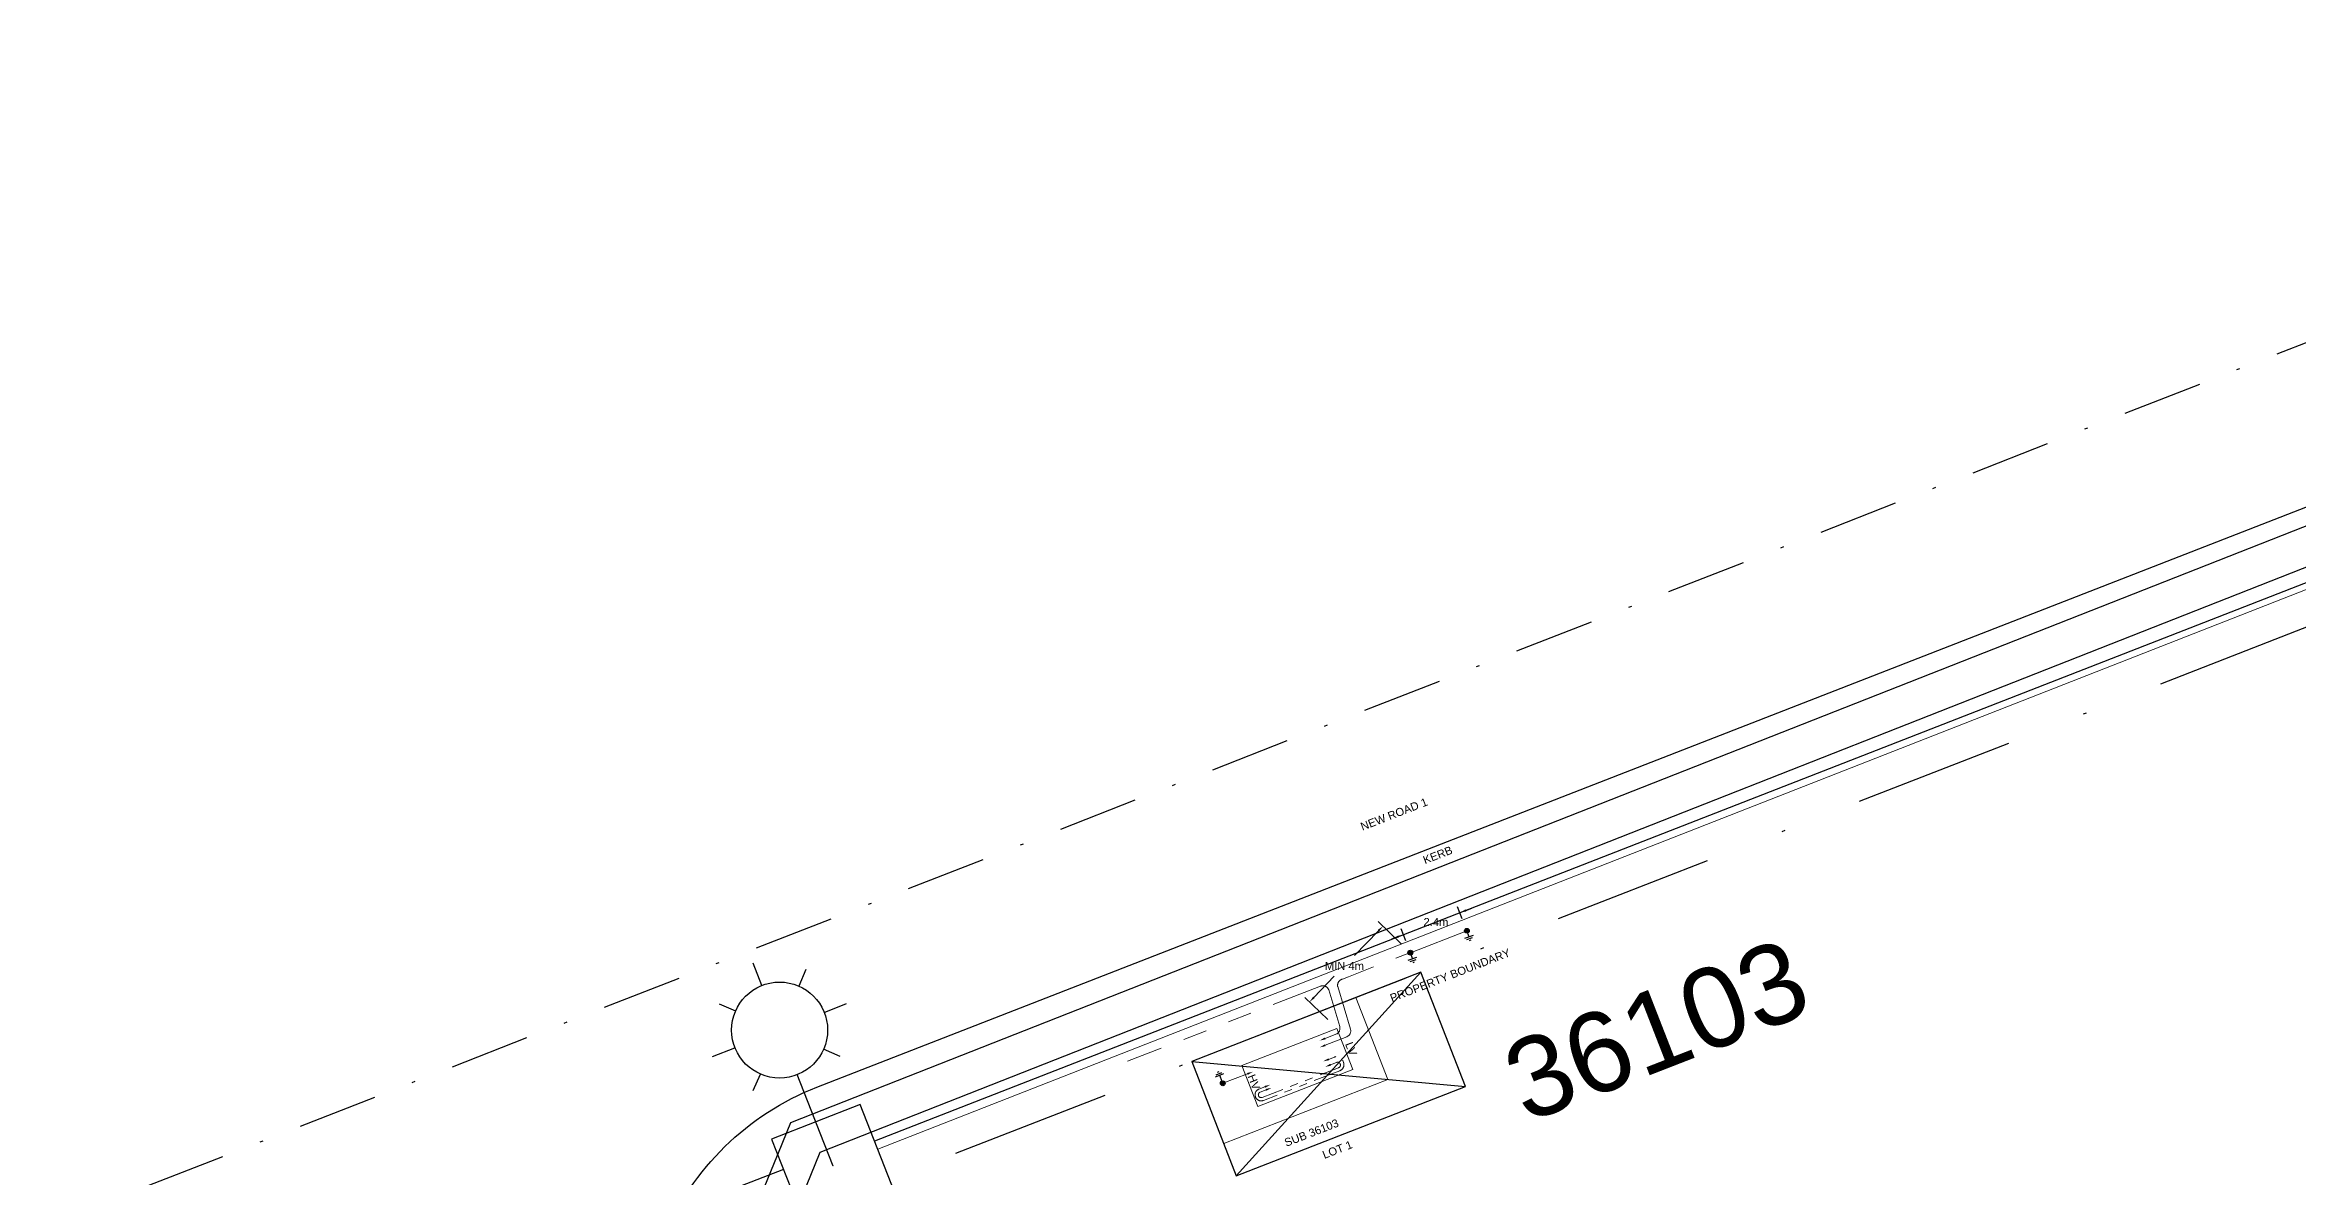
# Model space of a CAD drawing. Header units: metres. Extents: x 301589 to 305563, y 6268713 to 6270518.
# Drawn here: x 304385.5 to 304455.8, y 6269706.3 to 6269741.7 of the extents above; entities that cross this region are included whole.
import ezdxf
from ezdxf.enums import TextEntityAlignment as Align

# ---------------------------------------------------------------- set-up
doc = ezdxf.new("R2010")
doc.units = ezdxf.units.M
for name, pattern in [('DASHDOT2', [0.5, 0.25, -0.125, 0, -0.125]), ('DASHDOTX2', [2, 1, -0.5, 0, -0.5]), ('DASHED', [0.75, 0.5, -0.25]), ('IECLTRLV', [6.5, 5, -1.5]), ('PHANTOM2', [1.25, 0.625, -0.125, 0.125, -0.125, 0.125, -0.125])]:
    doc.linetypes.add(name, pattern=pattern)
doc.layers.get('0').update_dxf_attribs({"color": 6})
for name, color, linetype in [('_User Miscellaneous1', 7, 'Continuous'), ('_User Miscellaneous2', 7, 'Continuous'), ('_User Miscellaneous3', 7, 'Continuous'), ('_User Miscellaneous4', 7, 'Continuous'), ('_User Miscellaneous5', 7, 'Continuous'), ('_User Miscellaneous6', 7, 'Continuous'), ('_User Miscellaneous7', 7, 'Continuous'), ('_User_SL_Exist', 7, 'Continuous'), ('Equip_SP_SL_NEW', 2, 'Continuous'), ('Notes', 7, 'Continuous'), ('Sub_SP_NEW', 2, 'Continuous'), ('SupportsUG_SP_LV_SL_NEW', 2, 'Continuous')]:
    doc.layers.add(name, color=color, linetype=linetype)
doc.layers.add('Trench_SP_NEW', color=7, linetype='IECLTRLV', lineweight=20)
doc.styles.add('POLE_LABEL', font='arial.ttf')
doc.styles.add('SL_LABEL', font='arial.ttf')
doc.styles.get("Standard").update_dxf_attribs({"font": 'arial.ttf'})
doc.linetypes.add('Cable 4', pattern='A,5.25,-0.1,["o",Standard,S=2,R=0,X=1.2,Y=-0.7],-4', length=9.35)
doc.linetypes.add('IE Trench HV', pattern='A,7,-0.2,["/",Standard,S=3,R=0,X=0.6,Y=-1.4],-2.5', length=9.7)
doc.dimstyles.get("Standard").update_dxf_attribs({"dimtxt": 0.18, "dimasz": 0.18, "dimexe": 0.18, "dimexo": 0.0625, "dimgap": 0.09, "dimtad": 0, "dimtih": 1, "dimtoh": 1, "dimdec": 4, "dimzin": 0, "dimdsep": 46, "dimtxsty": 'Standard', "dimcen": 0.09, "dimadec": 0, "dimazin": 0, "dimtfac": 1, "dimtdec": 4, "dimtofl": 0, "dimtmove": 0, "dimatfit": 3, "dimfxl": 1, "dimtolj": 1, "dimtzin": 0, "dimarcsym": 0})

# ---------------------------------------------------------------- blocks, each defined once
blk = doc.blocks.new('SUB_PADMOUNT_NEW')
for p, q in [((-3.84, 1.92), (3.84, -1.92)), ((3.84, 1.92), (-3.84, -1.92))]:
    blk.add_line(p, q)
blk.add_lwpolyline([(-3.84, -1.92), (3.84, -1.92), (3.84, 1.92), (-3.84, 1.92)], close=True)
for tag, height, flags, p in [('ASSET_NUM', 2.5, 8, (2, 2)), ('STREET_CODE', 0.2, 9, (1.5, 0)), ('OPERATING_VOLTAGE', 0.2, 9, (1.5, -0.4)), ('ORIENTATION', 0.2, 9, (1.5, -0.6)), ('OWNED_BY', 0.2, 9, (1.5, -0.8)), ('NO_PHASES', 0.2, 9, (1.5, -0.2)), ('OPERATED_BY', 0.2, 9, (1.5, -1)), ('CONSTRUCTED_VOLTAGE', 0.2, 9, (1.5, -1.4)), ('MAINTAINED_BY', 0.2, 9, (1.5, -1.2)), ('SECONDARY_VOLTAGE', 0.2, 9, (1.5, -1.6)), ('STATE', 0.2, 9, (1.5, -1.8)), ('SUBSTATION_TYPE', 0.2, 9, (1.5, -2.2)), ('PARENT', 0.2, 9, (1.5, -2)), ('SUBURB', 0.2, 9, (1.5, -2.8)), ('USAGE', 0.2, 9, (1.5, -2.4)), ('LEGEND', 0.2, 9, (1.5, -2.6)), ('Z', 0.2, 1, (1.5, -3.6)), ('STREETNAME', 0.2, 9, (1.5, -3)), ('LOCATION', 0.2, 9, (1.5, -3.2)), ('NOTES', 0.2, 9, (1.5, -3.4))]:
    blk.add_attdef(tag, text='', height=height, dxfattribs=dict(flags=flags)).set_placement(p, align=Align.MIDDLE_LEFT)
blk = doc.blocks.new('m4')
at = {"layer": 'Notes', "color": 7, "linetype": 'Continuous'}
for points in [[(0, -1.95), (0, 0)], [(-1.43, -1.95), (1.43, -1.95)], [(-0.95, -2.52), (0.95, -2.52)], [(-0.24, -3.09), (0.24, -3.09)]]:
    blk.add_lwpolyline(points, dxfattribs=at)
blk = doc.blocks.new('*D91')
at = {"layer": '_User Miscellaneous6', "color": 0, "linetype": 'Continuous', "lineweight": -2, "transparency": 16777216}
for p, q in [((304427.126, 6269713.983), (304426.376, 6269713.209)), ((304427.834, 6269713.576), (304427.121, 6269714.266)), ((304425.11, 6269711.901), (304425.746, 6269712.559)), ((304425.54, 6269711.206), (304424.827, 6269711.897))]:
    blk.add_line(p, q, dxfattribs=at)
at = {"layer": '_User Miscellaneous6', "color": 0, "linetype": 'Continuous', "lineweight": 0, "transparency": 16777216}
for points in [[(304427.102, 6269714.006), (304427.149, 6269713.96), (304427.265, 6269714.127)], [(304425.086, 6269711.924), (304425.134, 6269711.878), (304424.971, 6269711.758)]]:
    blk.add_solid(points, dxfattribs=at)
at = {"layer": 'Defpoints', "color": 0, "linetype": 'Continuous', "lineweight": 0, "transparency": 16777216}
for p in [(304427.265, 6269714.127), (304428.121, 6269713.297), (304425.827, 6269710.928)]:
    blk.add_point(p, dxfattribs=at)
at = {"layer": '_User Miscellaneous6', "color": 0, "linetype": 'Continuous', "lineweight": 0, "transparency": 16777216, "insert": (304426.061, 6269712.884), "char_height": 0.25, "attachment_point": 5}
blk.add_mtext('\\A1;MIN 4m', dxfattribs=at)
blk = doc.blocks.new('*D92')
at = {"layer": '_User Miscellaneous6', "color": 0, "linetype": 'Continuous', "lineweight": -2, "transparency": 16777216}
for p, q in [((304429.743, 6269714.355), (304429.597, 6269714.731)), ((304429.856, 6269714.617), (304430.042, 6269714.689)), ((304427.717, 6269713.787), (304427.53, 6269713.715)), ((304427.977, 6269713.67), (304427.831, 6269714.046))]:
    blk.add_line(p, q, dxfattribs=at)
at = {"layer": '_User Miscellaneous6', "color": 0, "linetype": 'Continuous', "transparency": 16777216}
for points in [[(304429.844, 6269714.648), (304429.868, 6269714.586), (304429.669, 6269714.544)], [(304427.705, 6269713.818), (304427.729, 6269713.756), (304427.903, 6269713.859)]]:
    blk.add_solid(points, dxfattribs=at)
at = {"layer": 'Defpoints', "color": 0, "linetype": 'Continuous', "transparency": 16777216}
for p in [(304429.669, 6269714.544), (304429.887, 6269713.982), (304428.121, 6269713.297)]:
    blk.add_point(p, dxfattribs=at)
at = {"layer": '_User Miscellaneous6', "color": 0, "linetype": 'Continuous', "lineweight": 0, "transparency": 16777216, "insert": (304428.92, 6269714.254), "char_height": 0.25, "attachment_point": 5}
blk.add_mtext('\\A1;2.4m', dxfattribs=at)
blk = doc.blocks.new('COLUMN_NEW')
for tag, height, flags, p in [('ASSET_NUM', 2.5, 8, (2, 2)), ('STREETNAME', 0.2, 9, (1.5, -2)), ('LOCATION', 0.2, 9, (1.5, -2.2)), ('Z', 0.2, 1, (1.5, -2.8)), ('NOTES', 0.2, 9, (1.5, -2.4)), ('LABEL_ALIGNMENT', 0.2, 9, (1.5, -2.6))]:
    blk.add_attdef(tag, text='', height=height, dxfattribs=dict(flags=flags)).set_placement(p, align=Align.MIDDLE_LEFT)
blk.add_wipeout([(-1.485, -1.485), (1.485, -1.485), (1.485, 1.485), (-1.485, 1.485)])
at = {"lineweight": -3}
blk.add_lwpolyline([(-1.485, -1.485), (1.485, -1.485), (1.485, 1.485), (-1.485, 1.485)], close=True, dxfattribs=at)
at = {"style": 'POLE_LABEL', "flags": 9}
blk.add_attdef('STRUCTURE_PLANT_NUMBER', text='', height=0.2, dxfattribs=at).set_placement((1.5, 0.242), align=Align.MIDDLE_LEFT)
at = {"flags": 9}
for tag, p in [('STREET_CODE', (1.5, 0)), ('OWNED_BY', (1.5, -0.4)), ('OPERATED_BY', (1.5, -0.6)), ('COLUMN_TYPE', (1.5, -0.2)), ('MAINTAINED_BY', (1.5, -0.8)), ('STATE', (1.5, -1)), ('USAGE', (1.5, -1.2)), ('LEGEND', (1.5, -1.4)), ('SUBURB', (1.5, -1.8)), ('PARENT', (1.5, -1.6))]:
    blk.add_attdef(tag, text='', height=0.2, dxfattribs=at).set_placement(p, align=Align.MIDDLE_LEFT)
blk = doc.blocks.new('*U117')
for p, q in [((-2.228, 5.642), (-2.503, 6.34)), ((-0.856, 6.139), (-1.08, 5.623)), ((-3.569, 5.068), (-3.053, 4.844)), ((-0.282, 4.798), (0.416, 5.073)), ((-3.77, 3.421), (-3.072, 3.696)), ((0.215, 3.426), (-0.301, 3.65)), ((-2.498, 2.355), (-2.274, 2.871)), ((0, 0), (-1.127, 2.855)), ((0, 0), (0, 0))]:
    blk.add_line(p, q)
blk.add_circle((-1.677, 4.247), 1.5)
at = {"style": 'SL_LABEL'}
for tag, height, flags, p in [('ASSET_NUM', 2.5, 8, (2, 2)), ('STREET_CODE', 0.2, 9, (0, -0.2))]:
    blk.add_attdef(tag, text='', height=height, dxfattribs=dict(at, flags=flags)).set_placement(p, align=Align.MIDDLE_LEFT)
for tag, p, flags in [('Z', (0, 0), 1), ('OPERATED_BY', (0, -9.607), 9)]:
    blk.add_attdef(tag, p, '', height=0.2, dxfattribs=dict(flags=flags))
for tag, height, flags, p in [('CONSTRUCTED_VOLTAGE', 0.2, 9, (0, -0.4)), ('CONTROL_TYPE', 0.2, 9, (0, -0.6)), ('LANTERN_PURPOSE', 0.2, 9, (0, -0.8)), ('OPERATING_VOLTAGE', 0.2, 9, (0, -1.4)), ('LANTERN_TYPE', 0.2, 9, (0, -1)), ('NO_PHASES', 0.2, 9, (0, -1.2)), ('ORIENTATION', 0.2, 9, (0, -1.6)), ('OWNED_BY', 0.2, 9, (0, -1.8)), ('STATE', 0.2, 9, (0, -2)), ('USAGE', 0.2, 9, (0, -2.2)), ('LNUMBER', 2.5, 8, (1.2, -2.8)), ('CEXIST', 0.2, 9, (0, -2.4)), ('CNEW', 0.2, 9, (0, -2.6)), ('CNUMBER', 0.2, 9, (0, -2.8)), ('CREMOVE', 0.2, 9, (0, -3)), ('CREPLACE', 0.2, 9, (0, -3.2)), ('LKINGHEIGHT', 0.2, 9, (0, -3.4)), ('LBRACKET', 0.2, 9, (0, -3.6)), ('LBRACKETVOCAB', 0.2, 9, (0, -3.8)), ('LCATEGORY', 0.2, 9, (0, -4)), ('LCHARGE1', 0.2, 9, (0, -4.2)), ('LCHARGE1PERCENT', 0.2, 9, (0, -4.4)), ('LCHARGE2', 0.2, 9, (0, -4.6)), ('LCHARGE2PERCENT', 0.2, 9, (0, -4.8)), ('LCHARGE3', 0.2, 9, (0, -5)), ('LCHARGE3PERCENT', 0.2, 9, (0, -5.2)), ('LEXIST', 0.2, 9, (0, -5.4)), ('LLAMP', 0.2, 9, (0, -5.6)), ('LLAMPVOCAB', 0.2, 9, (0, -5.8)), ('LMAST', 0.2, 9, (0, -6)), ('LMASTVOCAB', 0.2, 9, (0, -6.2)), ('LNEW', 0.2, 9, (0, -6.4)), ('LANTNUMBER', 0.2, 9, (0, -6.6)), ('LOUTREACH', 0.2, 9, (0, -7)), ('LOUTREACHVOCAB', 0.2, 9, (0, -7.2)), ('LRATECODE', 0.2, 9, (0, -7.4)), ('LREMOVE', 0.2, 9, (0, -7.6)), ('LREPLACE', 0.2, 9, (0, -7.8)), ('LTYPE', 0.2, 9, (0, -8)), ('LTYPEVOCAB', 0.2, 9, (0, -8.2)), ('LEGEND', 0.2, 9, (0, -8.4)), ('SUBURB', 0.2, 9, (0, -8.6)), ('STREETNAME', 0.2, 9, (0, -8.8)), ('LOCATION', 0.2, 9, (0, -9)), ('NOTES', 0.2, 9, (0, -9.2)), ('MAINTAINED_BY', 0.2, 9, (0, -9.863))]:
    blk.add_attdef(tag, text='', height=height, dxfattribs=dict(flags=flags)).set_placement(p, align=Align.MIDDLE_LEFT)

msp = doc.modelspace()

# ---------------------------------------------------------------- hatches: boundary and pattern name
at = {"layer": '_User Miscellaneous6'}
h = msp.add_hatch(color=256, dxfattribs=at)
edge = h.paths.add_edge_path()
edge.add_arc((304429.887, 6269713.982), 0.0744, -248.37779, 111.62221)
h = msp.add_hatch(color=256, dxfattribs=at)
edge = h.paths.add_edge_path()
edge.add_arc((304428.121, 6269713.297), 0.0744, -248.37779, 111.62221)
h = msp.add_hatch(color=256, dxfattribs=at)
edge = h.paths.add_edge_path()
edge.add_arc((304422.261, 6269709.215), 0.0744, -68.71112, 291.28888, ccw=False)

# ---------------------------------------------------------------- linework, layer by layer
at = {"layer": '_User Miscellaneous1', "color": 1, "linetype": 'DASHDOT2', "ltscale": 10, "flags": 128}
msp.add_lwpolyline([(304479.892, 6269741.655), (304505.67, 6269683.99), (304349.291, 6269622.884), (304338.368, 6269618.616), (304209.389, 6269568.217), (304209.389, 6269568.217), (304176.396, 6269623.063), (304315.405, 6269677.381), (304326.328, 6269681.65)], close=True, dxfattribs=at)
at = {"layer": '_User Miscellaneous1', "color": 8, "linetype": 'DASHDOTX2', "ltscale": 5, "flags": 128}
msp.add_lwpolyline([(304428.432, 6269653.556), (304408, 6269699.362), (304410.622, 6269705.744), (304471.318, 6269729.395), (304478.014, 6269726.644), (304498.325, 6269681.12)], dxfattribs=at)
at = {"layer": '_User Miscellaneous4', "color": 8, "flags": 128}
msp.add_lwpolyline([(304425.064, 6269652.515), (304404.904, 6269697.712, -0.428342), (304409.58, 6269709.094), (304458.495, 6269728.154), (304470.266, 6269732.741, -0.400194), (304481.114, 6269728.284), (304501.44, 6269682.728)], format="xyb", dxfattribs=at)
at = {"layer": '_User Miscellaneous5', "linetype": 'Continuous', "lineweight": 0, "ltscale": 5, "flags": 128}
msp.add_lwpolyline([(304421.291, 6269709.901), (304422.291, 6269707.337), (304427.416, 6269709.333), (304426.414, 6269711.897), (304421.291, 6269709.901)], dxfattribs=at)
at = {"layer": '_User Miscellaneous5', "color": 7, "linetype": 'Continuous', "lineweight": 0, "flags": 128}
msp.add_lwpolyline([(304423.352, 6269708.493), (304426.325, 6269709.651), (304425.827, 6269710.928), (304422.855, 6269709.768), (304423.352, 6269708.493)], dxfattribs=at)
at = {"layer": '_User Miscellaneous6', "linetype": 'DASHED', "lineweight": 0, "ltscale": 5, "flags": 128}
msp.add_lwpolyline([(304429.887, 6269713.982), (304428.123, 6269713.292)], dxfattribs=at)
at = {"layer": '_User Miscellaneous6', "linetype": 'PHANTOM2', "lineweight": 0, "ltscale": 6, "flags": 128}
for points in [[(304429.956, 6269714.01), (304429.887, 6269713.982)], [(304428.19, 6269713.325), (304428.121, 6269713.297)]]:
    msp.add_lwpolyline(points, dxfattribs=at)
for points in [[(304425.465, 6269710.406), (304426.132, 6269710.666, 0.391169), (304426.251, 6269710.91), (304425.853, 6269712.235, -0.414214), (304426.006, 6269712.473), (304426.19, 6269712.545), (304428.121, 6269713.297)], [(304425.463, 6269710.618), (304425.796, 6269710.748, 0.391169), (304425.915, 6269710.992), (304425.571, 6269712.137), (304425.571, 6269712.137, 0.414214), (304425.312, 6269712.251), (304425.312, 6269712.251), (304419.286, 6269709.903)]]:
    msp.add_lwpolyline(points, format="xyb", dxfattribs=at)
at = {"layer": '_User Miscellaneous6', "linetype": 'PHANTOM2', "lineweight": 0, "ltscale": 2, "flags": 128}
for points in [[(304423.573, 6269709.103), (304423.392, 6269709.033, 1), (304423.53, 6269708.678), (304425.918, 6269709.608, 0.414214), (304426.033, 6269709.869), (304426.012, 6269709.923, 0.414214), (304425.753, 6269710.037), (304425.483, 6269709.932)], [(304423.698, 6269709.042), (304423.429, 6269708.938, 1), (304423.493, 6269708.773), (304425.881, 6269709.703, 1), (304425.817, 6269709.868), (304425.548, 6269709.763)]]:
    msp.add_lwpolyline(points, format="xyb", dxfattribs=at)
msp.add_lwpolyline([(304423.031, 6269709.509), (304422.261, 6269709.215)], dxfattribs=at)
at = {"layer": '_User Miscellaneous6'}
for centre in [(304429.887, 6269713.982), (304428.121, 6269713.297), (304422.261, 6269709.215)]:
    msp.add_circle(centre, 0.0744, dxfattribs=at)
for points in [[(304425.451, 6269710.647), (304425.288, 6269710.55), (304425.474, 6269710.589)], [(304425.454, 6269710.435), (304425.29, 6269710.338), (304425.476, 6269710.377)], [(304423.042, 6269709.48), (304423.206, 6269709.577), (304423.02, 6269709.538)], [(304425.559, 6269709.995), (304425.395, 6269709.898), (304425.581, 6269709.937)], [(304425.647, 6269709.768), (304425.461, 6269709.729), (304425.624, 6269709.826)], [(304423.585, 6269709.074), (304423.748, 6269709.171), (304423.562, 6269709.132)], [(304423.622, 6269708.979), (304423.785, 6269709.076), (304423.599, 6269709.037)]]:
    msp.add_solid(points, dxfattribs=at)
at = {"layer": 'Trench_SP_NEW', "linetype": 'IE Trench HV', "flags": 128}
msp.add_lwpolyline([(304411.485, 6269707.153), (304411.485, 6269707.153), (304411.485, 6269707.153), (304469.563, 6269729.915)], dxfattribs=at)

# ---------------------------------------------------------------- block references
at = {"layer": '_User Miscellaneous6', "zscale": 0.1}
for p, xscale, yscale, rotation in [((304429.889, 6269713.978), 0.1, 0.1, 19.87853473814625), ((304428.123, 6269713.293), 0.1, 0.1, 19.87853473814625), ((304422.234, 6269709.284), -0.09999999999999999, 0.09999999999999999, 201.288879486145)]:
    msp.add_blockref('m4', p, dxfattribs=dict(at, xscale=xscale, yscale=yscale, rotation=rotation))
at = {"layer": 'Sub_SP_NEW'}
ref = msp.add_blockref('SUB_PADMOUNT_NEW', (304425.566, 6269709.506), dxfattribs=dict(at, rotation=21.28887948596145))
ref.add_attrib('ASSET_NUM', '36103', dxfattribs={"layer": '0', "height": 2.5, "rotation": 21.28888}).set_placement((304431.277, 6269709.125), align=Align.MIDDLE_LEFT)

# ---------------------------------------------------------------- texts
at = {"layer": '_User Miscellaneous6', "linetype": 'PHANTOM2', "lineweight": 0, "ltscale": 2, "char_height": 0.25, "attachment_point": 5}
for s, width, insert, rotation in [('KERB', 3.99738, (304428.976, 6269716.349), 21.28888), ('PROPERTY BOUNDARY', 3.99738, (304429.364, 6269712.589), 21.28888), ('LV', 0.45425, (304426.272, 6269710.291), 291.28888), ('HV', 0.45425, (304423.237, 6269709.255), 291.28888), ('SUB 36103', 2.33403, (304425.033, 6269707.669), 21.28888), ('LOT 1', 0.95612, (304425.842, 6269707.142), 21.28888)]:
    msp.add_mtext_dynamic_manual_height_columns(s, width=width, gutter_width=4, heights=[0], dxfattribs=dict(at, insert=insert, rotation=rotation))
at = {"layer": '_User Miscellaneous7', "linetype": 'PHANTOM2', "lineweight": 0, "ltscale": 2, "insert": (304427.611, 6269717.622), "char_height": 0.25, "width": 3.99738, "attachment_point": 5, "rotation": 21.28888}
msp.add_mtext('NEW ROAD 1', dxfattribs=at)

# ---------------------------------------------------------------- dimensions: what is measured, and where the dimension line sits
at = {"layer": '_User Miscellaneous6', "linetype": 'Continuous', "lineweight": 0}
for base, p1, p2, angle, text, picture, middle in [((304429.669, 6269714.544), (304428.121, 6269713.297), (304429.887, 6269713.982), 21.19854, '2.4m', '*D92', (304428.92, 6269714.254)), ((304427.265, 6269714.127), (304425.827, 6269710.928), (304428.121, 6269713.297), 45.92407, 'MIN 4m', '*D91', (304426.061, 6269712.884))]:
    dim = msp.add_linear_dim(base=base, p1=p1, p2=p2, angle=angle, text=text, dimstyle='Standard', override={"dimscale": 0.2, "dimtxt": 1.25, "dimasz": 1, "dimexe": 1, "dimexo": 2, "dimgap": 1, "dimdec": 2, "dimcen": 0.45}, dxfattribs=at)
    dim.commit()
    dim.dimension.update_dxf_attribs({"geometry": picture, "text_midpoint": middle, "dimtype": 161})

# ---------------------------------------------------------------- next in the draw order: block references
at = {"layer": 'SupportsUG_SP_LV_SL_NEW'}
ref = msp.add_blockref('COLUMN_NEW', (304410.095, 6269706.631, 6.5), dxfattribs=dict(at, rotation=111.5489444444444))
ref.add_attrib('ASSET_NUM', '938329', dxfattribs={"layer": '_User_SL_Exist', "height": 2.5, "rotation": 295}).set_placement((304411.45, 6269704.396, 6.5), align=Align.MIDDLE_LEFT)

# ---------------------------------------------------------------- next in the draw order: linework, layer by layer
at = {"layer": '_User Miscellaneous2'}
msp.add_lwpolyline([(304477.302, 6269729.919), (304470.985, 6269732.488), (304408.756, 6269707.984), (304406.054, 6269701.342), (304404.033, 6269700.432)], dxfattribs=at)
at = {"layer": '_User Miscellaneous2', "flags": 128}
msp.add_lwpolyline([(304498.89, 6269682.599), (304478.351, 6269728.197), (304470.978, 6269731.195), (304409.673, 6269707.056), (304406.784, 6269699.95), (304427.536, 6269653.866), (304426.442, 6269653.373), (304405.538, 6269699.794)], dxfattribs=at)
at = {"layer": '_User Miscellaneous3', "color": 2, "linetype": 'Cable 4', "lineweight": 25, "elevation": 6.5, "flags": 128}
for points in [[(304469.608, 6269730.119), (304411.384, 6269707.409), (304411.384, 6269707.409)], [(304408.541, 6269706.523), (304390.245, 6269699.432)]]:
    msp.add_lwpolyline(points, dxfattribs=at)

# ---------------------------------------------------------------- next in the draw order: block references
at = {"layer": 'Equip_SP_SL_NEW', "linetype": 'Continuous', "lineweight": 0}
msp.add_blockref('*U117', (304410.095, 6269706.631, 6.5), dxfattribs=at)

doc.saveas('drawing.dxf')
